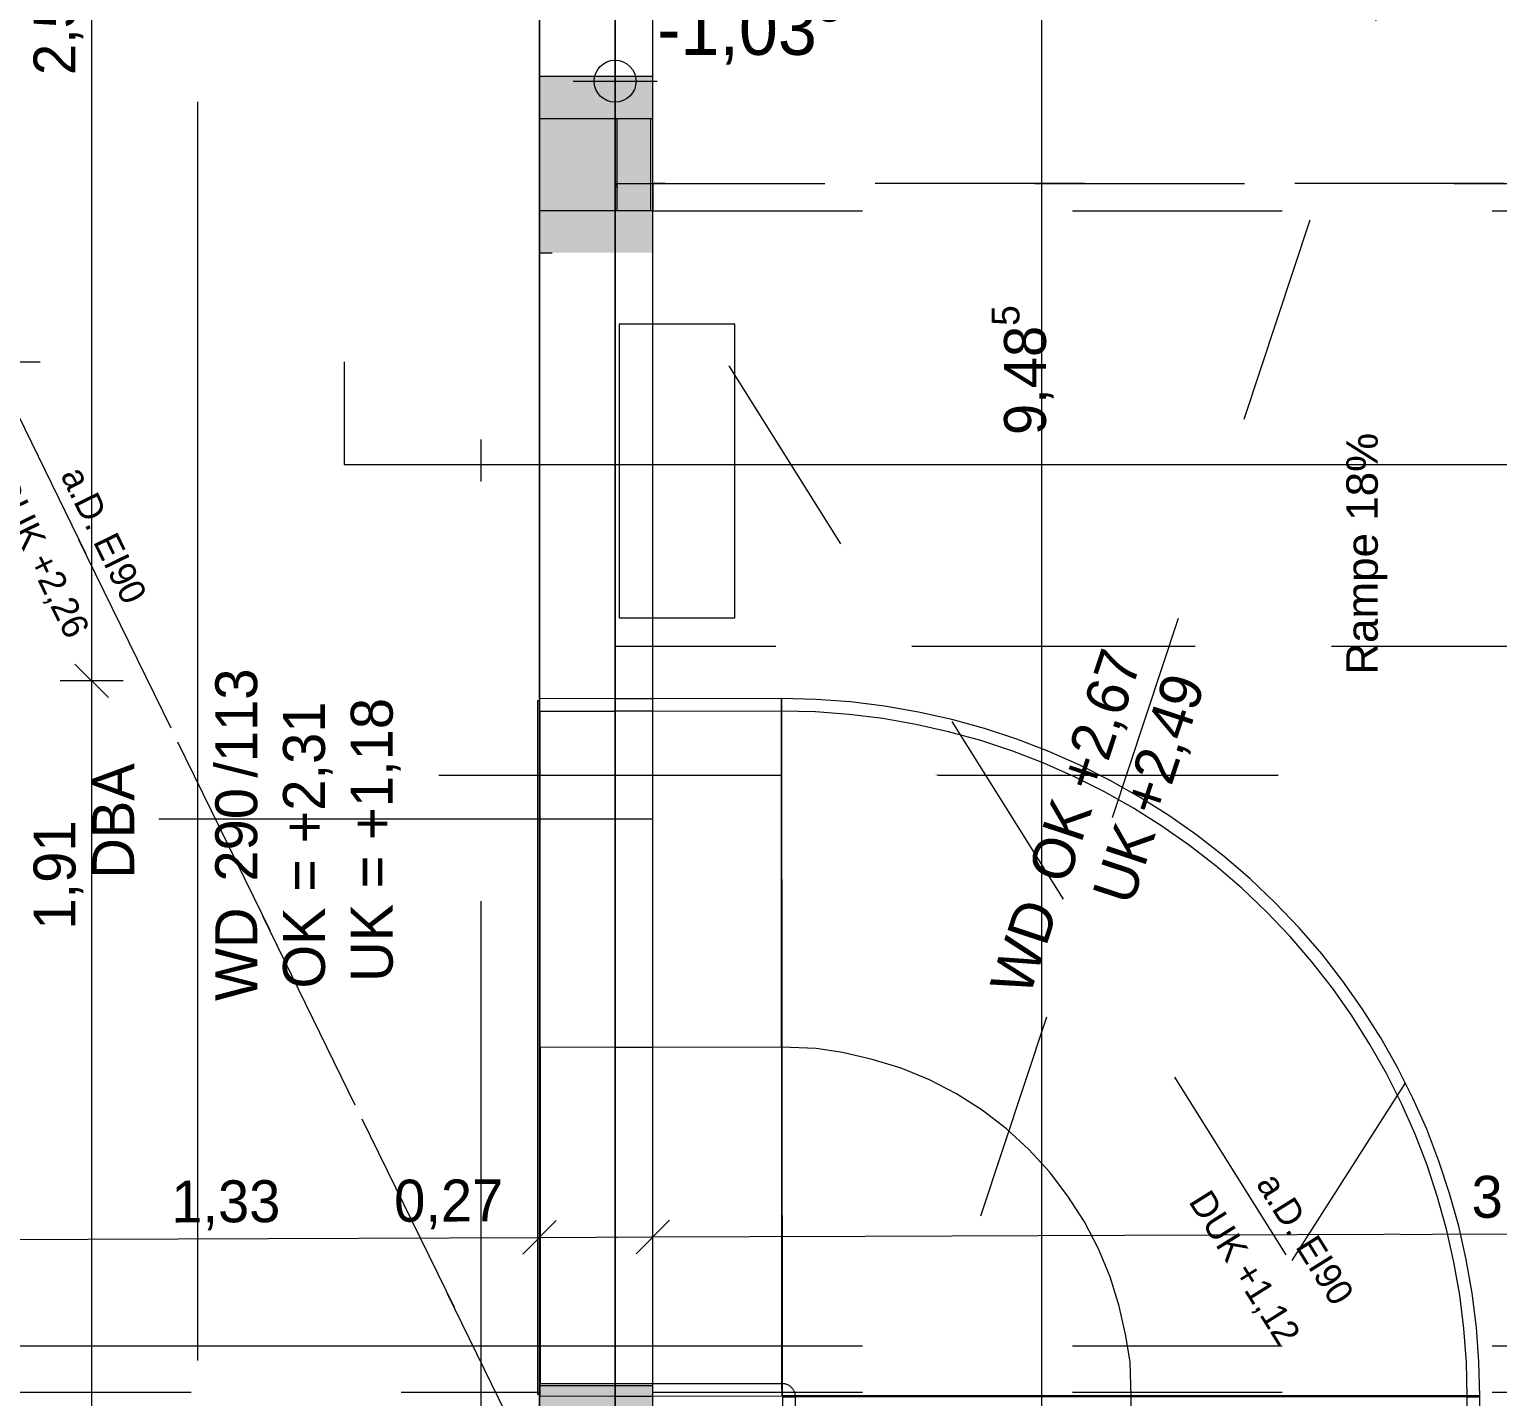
# Model space of a CAD drawing. Header units: metres. Extents: x -3.9 to 83, y -38 to 6.2.
# Drawn here: x 13.924 to 17.423, y -10.481 to -7.222 of the extents above; entities that cross this region are included whole.
import ezdxf

# ---------------------------------------------------------------- set-up
doc = ezdxf.new("R2010")
doc.units = ezdxf.units.M
doc.header["$MEASUREMENT"] = 0
for name, pattern in [('Achse', [0.004, 0.002, -0.001, 0, -0.001]), ('Schnittlinie', [0.006, 0.003, -0.0015, 0, -0.0015]), ('Untersicht', [0.001, 0.0005, -0.0005]), ('Untersicht 1_1', [0.075, 0.025, -0.05]), ('Wipeout_Contour', [1, 0, -1])]:
    doc.linetypes.add(name, pattern=pattern)
for name, color, linetype in [('0._EG PP_2_000 Achsraster', 7, 'Continuous'), ('0._EG PP_2_110 Wand Aussen', 7, 'Continuous'), ('0._EG PP_2_210 Decke', 7, 'Continuous'), ('0._EG PP_2_220 Bodenaufbau', 7, 'Continuous'), ('0._EG PP_2_230 Decke abgehaengt', 7, 'Continuous'), ('0._EG PP_2_240 Unterdämmung', 7, 'Continuous'), ('0._EG PP_2_420 Rampe', 7, 'Continuous'), ('0._EG PP_2_520 Fixeinbauten', 7, 'Continuous'), ('0._EG PP_2_611 Entwässerung', 7, 'Continuous'), ('0._EG PP_2_851 Marker Schnitt', 7, 'Continuous'), ('0._EG PP_2_915 Allgemein Beschriftung.x', 7, 'Continuous'), ('0._EG PP_2_950 Polierplan Bemaßung', 7, 'Continuous'), ('0._EG PP_2_970 Brandschutz', 7, 'Continuous')]:
    doc.layers.add(name, color=color, linetype=linetype)
doc.styles.add('ERSTELLTER_STIL_2', font='')
doc.styles.add('ERSTELLTER_STIL_6', font='arial.ttf')
doc.styles.get('ERSTELLTER_STIL_2').set_extended_font_data('Eurostile')

msp = doc.modelspace()

# ---------------------------------------------------------------- linework, layer by layer
at = {"layer": '0._EG PP_2_000 Achsraster', "color": 5, "linetype": 'Achse', "lineweight": 0, "ltscale": 1000}
msp.add_line((15, 3), (15, -36), dxfattribs=at)
at = {"layer": '0._EG PP_2_110 Wand Aussen', "color": 16, "linetype": 'Continuous', "lineweight": 13, "ltscale": 1000, "true_color": 0x7e0000, "flags": 128}
for points in [[(15.14, -6.385), (15.14, -7.435)], [(15.14, -7.655), (15.14, -10.555)]]:
    msp.add_lwpolyline(points, dxfattribs=at)
at = {"layer": '0._EG PP_2_110 Wand Aussen', "color": 7, "linetype": 'Continuous', "lineweight": 18, "ltscale": 1000, "flags": 128}
msp.add_lwpolyline([(15.14, -7.435), (15.14, -7.655)], dxfattribs=at)
at = {"layer": '0._EG PP_2_210 Decke', "color": 7, "linetype": 'Continuous', "lineweight": 13, "ltscale": 1000, "true_color": 0xf4f4f4, "flags": 128}
msp.add_lwpolyline([(0.1444, -3.915), (0.1845, -14.87), (15.32, -14.87), (15.32, -6.225), (10.905, -6.225), (10.905, -6.065), (8.925, -6.065), (8.925, -4.045), (8.745, -4.045), (8.745, -3.915), (5.625, -3.915), (0.8144, -3.915)], close=True, dxfattribs=at)
at = {"layer": '0._EG PP_2_220 Bodenaufbau', "color": 7, "linetype": 'Continuous', "lineweight": 13, "ltscale": 1000, "true_color": 0xf4f4f4, "flags": 128}
msp.add_lwpolyline([(6.835, -8.775), (8.54, -8.775), (8.54, -7.555), (8.34, -7.555), (8.34, -7.435), (12.805, -7.435), (12.805, -8.775), (13.56, -8.775), (13.56, -14.755), (15.14, -14.755), (15.14, -3.11), (13.385, -3.11), (13.385, -6.225), (10.905, -6.225), (10.905, -6.045), (8.975, -6.045), (8.975, -6.225), (6.835, -6.225)], close=True, dxfattribs=at)
at = {"layer": '0._EG PP_2_230 Decke abgehaengt', "color": 8, "linetype": 'Untersicht', "lineweight": 13, "ltscale": 1000}
msp.add_line((12.96, -6.225), (15.14, -10.685), dxfattribs=at)
at = {"layer": '0._EG PP_2_230 Decke abgehaengt', "color": 8, "linetype": 'Untersicht', "lineweight": 13, "ltscale": 1000, "flags": 128}
msp.add_lwpolyline([(12.96, -8.775), (13.81, -8.775), (13.81, -10.685), (15.14, -10.685), (15.14, -6.125), (13.635, -6.125), (13.635, -6.225), (12.96, -6.225)], close=True, dxfattribs=at)
at = {"layer": '0._EG PP_2_520 Fixeinbauten', "color": 7, "linetype": 'Continuous', "lineweight": 13, "ltscale": 1000, "flags": 128}
msp.add_lwpolyline([(15.14, -8.8228), (15.135, -8.8228), (15.135, -10.4748), (15.14, -10.4748)], close=True, dxfattribs=at)
at = {"layer": '0._EG PP_2_611 Entwässerung', "color": 171, "linetype": 'Untersicht', "lineweight": 13, "ltscale": 1000, "true_color": 0x6c6cff, "flags": 128}
for points in [[(13.81, -10.36), (15.14, -10.36)], [(15.14, -10.47), (15.14, -10.36)], [(13.81, -10.47), (15.14, -10.47)]]:
    msp.add_lwpolyline(points, dxfattribs=at)
at = {"layer": '0._EG PP_2_851 Marker Schnitt', "color": 7, "linetype": 'Schnittlinie', "lineweight": 13, "ltscale": 1000}
for p, q in [((14.325, 4.805), (14.325, -35.645)), ((-2.85, -8.015), (14.6743, -8.015)), ((14.6743, -8.015), (14.6743, -8.2598))]:
    msp.add_line(p, q, dxfattribs=at)
at = {"layer": '0._EG PP_2_950 Polierplan Bemaßung', "color": 8, "linetype": 'Untersicht', "lineweight": 13, "ltscale": 1000}
msp.add_line((15.14, -10.685), (12.96, -6.225), dxfattribs=at)
at = {"layer": '0._EG PP_2_950 Polierplan Bemaßung', "color": 6, "linetype": 'Continuous', "lineweight": 13, "ltscale": 1000, "true_color": 0xfb02fe}
for p, q in [((14.0725, -8.775), (14.0725, -6.225)), ((14.0325, -8.735), (14.1125, -8.815)), ((14.1475, -8.775), (13.9975, -8.775)), ((14.0725, -10.685), (14.0725, -8.775)), ((15.1403, -10.1763), (15.1397, -10.0263)), ((15.1798, -10.0612), (15.1001, -10.1415)), ((13.8098, -10.1062), (15.14, -10.1013))]:
    msp.add_line(p, q, dxfattribs=at)
at = {"layer": '0._EG PP_2_950 Polierplan Bemaßung', "color": 7, "linetype": 'Continuous', "lineweight": 13, "ltscale": 1000}
msp.add_line((15.14, -9.105), (14.2323, -9.105), dxfattribs=at)
at = {"layer": '0._EG PP_2_970 Brandschutz', "color": 8, "linetype": 'Untersicht 1_1', "lineweight": 13, "ltscale": 1000}
for p, q in [((15.1403, -8.8478), (15.1417, -10.4498)), ((15.719, -10.4803), (15.719, -12.5903)), ((16.55, -12.5903), (16.55, -10.4803)), ((17.381, -12.5903), (17.381, -10.4803))]:
    msp.add_line(p, q, dxfattribs=at)
at = {"layer": '0._EG PP_2_970 Brandschutz', "color": 8, "linetype": 'Untersicht 1_1', "lineweight": 13, "ltscale": 1000, "flags": 128}
msp.add_lwpolyline([(15.749, -12.5893), (15.719, -12.5893), (15.719, -12.5903), (17.381, -12.5903), (17.381, -12.5893), (17.351, -12.5893), (17.351, -10.4813), (17.381, -10.4813), (17.381, -10.4803), (15.719, -10.4803), (15.719, -10.4813), (15.749, -10.4813)], close=True, dxfattribs=at)

# ---------------------------------------------------------------- texts
at = {"layer": '0._EG PP_2_915 Allgemein Beschriftung.x', "color": 7, "linetype": 'Continuous', "lineweight": 13, "insert": (17.1603, -8.7604), "char_height": 0.075, "attachment_point": 7, "rotation": 90, "style": 'ERSTELLTER_STIL_6'}
msp.add_mtext('\\A1;{\\pql;\\fHelvetica|b0|i0|c0|p0;\\W1.000000;Rampe 18%}', dxfattribs=at)
at = {"layer": '0._EG PP_2_950 Polierplan Bemaßung', "color": 6, "linetype": 'Continuous', "lineweight": 13, "true_color": 0xfb02fe, "char_height": 0.1, "width": 0.306373, "attachment_point": 7, "style": 'ERSTELLTER_STIL_2'}
for s, insert, rotation in [('\\A1;{\\pql;\\fEurostile|b0|i0|c0|p0;\\W1.000000;2,55}', (14.0525, -7.3314), 90), ('\\A1;{\\pql;\\fEurostile|b0|i0|c0|p0;\\W1.000000;1,91}', (14.0525, -9.3679), 90), ('\\A1;{\\pql;\\fEurostile|b0|i0|c0|p0;\\W1.000000;1,33}', (14.2622, -10.0845), 0.2101), ('\\A1;{\\pql;\\fEurostile|b0|i0|c0|p0;\\W1.000000;0,27}', (14.7936, -10.0826), 0.2101)]:
    msp.add_mtext(s, dxfattribs=dict(at, insert=insert, rotation=rotation))
at = {"layer": '0._EG PP_2_950 Polierplan Bemaßung', "color": 6, "linetype": 'Continuous', "lineweight": 13, "true_color": 0xfb02fe, "insert": (16.3761, -8.1892), "char_height": 0.1, "attachment_point": 7, "rotation": 90, "style": 'ERSTELLTER_STIL_2'}
msp.add_mtext('\\A1;{\\pql;\\fEurostile|b0|i0|c0|p0;\\W1.000000;9,48\\fEurostile|b0|i0|c0|p0;\\W1.000000;\\A1{\\H.66x;\\S5^  ;}}', dxfattribs=at)
at = {"layer": '0._EG PP_2_950 Polierplan Bemaßung', "color": 7, "linetype": 'Continuous', "lineweight": 13, "style": 'ERSTELLTER_STIL_2'}
for s, insert, char_height, attachment_point, rotation, line_spacing_factor in [('\\A1;{\\pql;\\fEurostile|b0|i0|c0|p0;\\W1.000000;\\fEurostile|b0|i0|c0|p0;\\W1.000000;\\fEurostile|b0|i0|c0|p0;\\W1.000000;\\fEurostile|b0|i0|c0|p0;\\W1.000000;\\A1{\\H.66x;\\S^  ;}\\fEurostile|b0|i0|c0|p0;\\W1.000000;\\fEurostile|b0|i0|c0|p0;\\W1.000000;\\P\\pql;\\fEurostile|b0|i0|c0|p0;\\W1.000000;DUK \\fEurostile|b0|i0|c0|p0;\\W1.000000;+\\fEurostile|b0|i0|c0|p0;\\W1.000000;2,26\\fEurostile|b0|i0|c0|p0;\\W1.000000;\\A1{\\H.66x;\\S^  ;}\\fEurostile|b0|i0|c0|p0;\\W1.000000;\\fEurostile|b0|i0|c0|p0;\\W1.000000;}', (13.9467, -8.2542), 0.0625, 4, 296.0489, 1.264547), ('\\A1;{\\pqc;\\fEurostile|b0|i0|c0|p0;\\W1.000000;WD\\fEurostile|b0|i0|c0|p0;\\W1.000000;\\A1{\\H.66x;\\S^  ;}\\fEurostile|b0|i0|c0|p0;\\W1.000000; 290\\fEurostile|b0|i0|c0|p0;\\W1.000000;\\A1{\\H.66x;\\S^  ;}\\fEurostile|b0|i0|c0|p0;\\W1.000000;/113\\fEurostile|b0|i0|c0|p0;\\W1.000000;\\A1{\\H.66x;\\S^  ;}\\fEurostile|b0|i0|c0|p0;\\W1.000000;\\fEurostile|b0|i0|c0|p0;\\W1.000000;\\A1{\\H.66x;\\S^  ;}\\fEurostile|b0|i0|c0|p0;\\W1.000000;\\A1{\\H.66x;\\S^  ;}\\P\\pqc;\\fEurostile|b0|i0|c0|p0;\\W1.000000;OK = +2,31\\fEurostile|b0|i0|c0|p0;\\W1.000000;\\A1{\\H.66x;\\S^  ;}\\fEurostile|b0|i0|c0|p0;\\W1.000000;\\fEurostile|b0|i0|c0|p0;\\W1.000000;\\A1{\\H.66x;\\S^  ;}\\fEurostile|b0|i0|c0|p0;\\W1.000000;\\fEurostile|b0|i0|c0|p0;\\W1.000000;\\A1{\\H.66x;\\S^  ;}\\fEurostile|b0|i0|c0|p0;\\W1.000000;\\fEurostile|b0|i0|c0|p0;\\W1.000000;\\A1{\\H.66x;\\S^  ;}\\fEurostile|b0|i0|c0|p0;\\W1.000000;\\A1{\\H.66x;\\S^  ;}\\P\\pqc;\\fEurostile|b0|i0|c0|p0;\\W1.000000;UK = +1,18\\fEurostile|b0|i0|c0|p0;\\W1.000000;\\A1{\\H.66x;\\S^  ;}\\fEurostile|b0|i0|c0|p0;\\W1.000000;\\fEurostile|b0|i0|c0|p0;\\W1.000000;\\A1{\\H.66x;\\S^  ;}\\fEurostile|b0|i0|c0|p0;\\W1.000000;\\fEurostile|b0|i0|c0|p0;\\W1.000000;\\A1{\\H.66x;\\S^  ;}\\fEurostile|b0|i0|c0|p0;\\W1.000000;\\fEurostile|b0|i0|c0|p0;\\W1.000000;\\A1{\\H.66x;\\S^  ;}}', (14.5931, -9.105), 0.1, 5, 90, 0.968384)]:
    msp.add_mtext(s, dxfattribs=dict(at, insert=insert, char_height=char_height, attachment_point=attachment_point, rotation=rotation, line_spacing_factor=line_spacing_factor))
for s, insert, char_height, attachment_point, rotation in [('\\A1;{\\pql;\\fEurostile|b0|i0|c0|p0;\\W1.000000;a.D. EI90}', (13.9966, -8.285), 0.0625, 7, 296.0489), ('\\A1;{\\pql;\\pt0;\\fEurostile|b0|i0|c0|p0;\\W1.000000;DBA\\fEurostile|b0|i0|c0|p0;\\W1.000000;\\A1{\\H.66x;\\S^  ;}\\fEurostile|b0|i0|c0|p0;\\W1.000000;\\fEurostile|b0|i0|c0|p0;\\W1.000000;\\A1{\\H.66x;\\S^  ;}}', (14.1385, -9.2465), 0.1, 4, 90)]:
    msp.add_mtext(s, dxfattribs=dict(at, insert=insert, char_height=char_height, attachment_point=attachment_point, rotation=rotation))

# ---------------------------------------------------------------- wipeouts: each hides what was drawn before it
at = {"color": 254, "linetype": 'Wipeout_Contour', "lineweight": 0, "ltscale": 71.587741}
msp.add_wipeout([(15.41, -12.685), (15.41, -3.11), (15.405, -3.11), (15.405, -12.685)], dxfattribs=at).dxf.layer = '0._EG PP_2_110 Wand Aussen'

# ---------------------------------------------------------------- next in the draw order: texts
at = {"layer": '0._EG PP_2_950 Polierplan Bemaßung', "color": 7, "linetype": 'Continuous', "lineweight": 13, "insert": (15.42, -7.3197), "char_height": 0.125, "attachment_point": 7, "style": 'ERSTELLTER_STIL_2'}
msp.add_mtext('\\A1;{\\pql;\\fEurostile|b0|i0|c0|p0;\\W1.000000;-1,03\\fEurostile|b0|i0|c0|p0;\\W1.000000;\\A1{\\H.66x;\\S5^  ;}}', dxfattribs=at)

# ---------------------------------------------------------------- next in the draw order: wipeouts: each hides what was drawn before it
at = {"color": 254, "linetype": 'Wipeout_Contour', "lineweight": 0, "ltscale": 71.291661}
msp.add_wipeout([(15.32, -3.11), (15.32, -12.685), (15.325, -12.685), (15.325, -3.11)], dxfattribs=at).dxf.layer = '0._EG PP_2_110 Wand Aussen'

# ---------------------------------------------------------------- next in the draw order: wipeouts: each hides what was drawn before it
at = {"color": 254, "linetype": 'Wipeout_Contour', "lineweight": 0, "ltscale": 71.441081}
msp.add_wipeout([(15.405, -12.685), (15.405, -3.11), (15.325, -3.11), (15.325, -12.685)], dxfattribs=at).dxf.layer = '0._EG PP_2_110 Wand Aussen'

# ---------------------------------------------------------------- next in the draw order: hatches: boundary and pattern name
at = {"layer": '0._EG PP_2_110 Wand Aussen', "linetype": 'Continuous', "lineweight": 13, "true_color": 0x3f7f02}
msp.add_hatch(color=76, dxfattribs=at).paths.add_polyline_path([(15.14, -7.655), (15.32, -7.655), (15.32, -7.435), (15.14, -7.435)])
at = {"layer": '0._EG PP_2_110 Wand Aussen', "linetype": 'Continuous', "lineweight": 0, "true_color": 0x373737}
msp.add_hatch(color=250, dxfattribs=at).paths.add_polyline_path([(15.325, -7.435), (15.32, -7.435), (15.32, -7.655), (15.325, -7.655)])
at = {"layer": '0._EG PP_2_110 Wand Aussen', "linetype": 'Continuous', "lineweight": 13, "true_color": 0xff6400}
msp.add_hatch(color=30, dxfattribs=at).paths.add_polyline_path([(15.325, -7.655), (15.405, -7.655), (15.405, -7.435), (15.325, -7.435)])
at = {"layer": '0._EG PP_2_240 Unterdämmung', "linetype": 'Continuous', "lineweight": 13, "true_color": 0xff6400}
for points in [[(15.41, -7.435), (15.41, -7.335), (15.14, -7.335), (15.14, -7.435)], [(15.41, -7.755), (15.41, -7.655), (15.14, -7.655), (15.14, -7.755)], [(15.41, -10.555), (15.41, -10.455), (15.14, -10.455), (15.14, -10.555)]]:
    msp.add_hatch(color=30, dxfattribs=at).paths.add_polyline_path(points)

# ---------------------------------------------------------------- next in the draw order: linework, layer by layer
at = {"layer": '0._EG PP_2_000 Achsraster', "color": 5, "linetype": 'Achse', "lineweight": 0, "ltscale": 1000}
msp.add_line((-1.5, -9), (21, -9), dxfattribs=at)
at = {"layer": '0._EG PP_2_110 Wand Aussen', "color": 7, "linetype": 'Continuous', "lineweight": 18, "ltscale": 1000}
msp.add_line((15.32, -7.655), (15.32, -7.435), dxfattribs=at)
at = {"layer": '0._EG PP_2_110 Wand Aussen', "color": 7, "linetype": 'Continuous', "lineweight": 13, "ltscale": 1000}
for p, q in [((15.325, -7.655), (15.325, -7.435)), ((15.405, -7.655), (15.405, -7.435))]:
    msp.add_line(p, q, dxfattribs=at)
at = {"layer": '0._EG PP_2_110 Wand Aussen', "color": 7, "linetype": 'Continuous', "lineweight": 18, "ltscale": 1000, "flags": 128}
for points in [[(15.32, -4.505), (15.32, -10.795)], [(15.41, -10.795), (15.41, -4.505)], [(15.14, -7.435), (15.32, -7.435)], [(15.32, -7.655), (15.14, -7.655)]]:
    msp.add_lwpolyline(points, dxfattribs=at)
at = {"layer": '0._EG PP_2_110 Wand Aussen', "color": 16, "linetype": 'Continuous', "lineweight": 13, "ltscale": 1000, "true_color": 0x7e0000, "flags": 128}
for points in [[(15.41, -7.435), (15.41, -6.385)], [(15.41, -10.555), (15.41, -7.655)]]:
    msp.add_lwpolyline(points, dxfattribs=at)
at = {"layer": '0._EG PP_2_110 Wand Aussen', "color": 7, "linetype": 'Continuous', "lineweight": 13, "ltscale": 1000, "flags": 128}
for points in [[(15.32, -7.435), (15.325, -7.435)], [(15.325, -7.435), (15.405, -7.435)], [(15.405, -7.435), (15.41, -7.435)], [(15.41, -7.655), (15.41, -7.435)], [(15.325, -7.655), (15.32, -7.655)], [(15.405, -7.655), (15.325, -7.655)], [(15.41, -7.655), (15.405, -7.655)]]:
    msp.add_lwpolyline(points, dxfattribs=at)
at = {"layer": '0._EG PP_2_230 Decke abgehaengt', "color": 8, "linetype": 'Untersicht', "lineweight": 13, "ltscale": 1000, "flags": 128}
for points in [[(15.32, -8.693), (15.32, -7.59)], [(15.32, -7.59), (18.531, -7.59)], [(18.4397, -7.59), (15.41, -7.59)], [(15.41, -7.59), (15.41, -7.655)], [(15.41, -7.655), (18.4395, -7.655)], [(18.5273, -8.693), (15.32, -8.693)]]:
    msp.add_lwpolyline(points, dxfattribs=at)
msp.add_lwpolyline([(15.32, -8.693), (15.32, -12.685), (18.5127, -12.685), (18.526, -8.693)], close=True, dxfattribs=at)
msp.add_lwpolyline([(15.32, -8.693), (15.32, -12.685), (18.5127, -12.685), (18.526, -8.693)], close=True, dxfattribs=at)
at = {"layer": '0._EG PP_2_240 Unterdämmung', "color": 30, "linetype": 'Untersicht', "lineweight": 13, "ltscale": 1000, "true_color": 0xff6400, "flags": 128}
for points in [[(15.32, -2.93), (15.32, -12.685), (18.5127, -12.685), (18.5453, -2.93)], [(15.41, -7.435), (15.41, -7.335), (15.14, -7.335), (15.14, -7.435)], [(15.41, -7.755), (15.41, -7.655), (15.14, -7.655), (15.14, -7.755)], [(15.41, -10.455), (15.41, -7.755), (15.14, -7.755), (15.14, -10.455)], [(15.41, -10.555), (15.41, -10.455), (15.14, -10.455), (15.14, -10.555)]]:
    msp.add_lwpolyline(points, close=True, dxfattribs=at)
at = {"layer": '0._EG PP_2_420 Rampe', "color": 7, "linetype": 'Continuous', "lineweight": 13, "ltscale": 1000, "flags": 128}
msp.add_lwpolyline([(15.1396, -18.215), (15.32, -17.3819), (15.32, -6.2773)], dxfattribs=at)
at = {"layer": '0._EG PP_2_520 Fixeinbauten', "color": 5, "linetype": 'Continuous', "lineweight": 13, "ltscale": 1000, "flags": 128}
msp.add_lwpolyline([(15.605, -7.925), (15.33, -7.925), (15.33, -8.625), (15.605, -8.625)], close=True, dxfattribs=at)
at = {"layer": '0._EG PP_2_520 Fixeinbauten', "color": 7, "linetype": 'Continuous', "lineweight": 13, "ltscale": 1000, "flags": 128}
msp.add_lwpolyline([(15.14, -8.8478), (15.14, -10.4498), (15.32, -10.4498), (15.32, -8.8478)], close=True, dxfattribs=at)
at = {"layer": '0._EG PP_2_611 Entwässerung', "color": 171, "linetype": 'Untersicht', "lineweight": 13, "ltscale": 1000, "true_color": 0x6c6cff, "flags": 128}
msp.add_lwpolyline([(15.41, -10.47), (15.41, -10.36)], dxfattribs=at)
at = {"layer": '0._EG PP_2_851 Marker Schnitt', "color": 7, "linetype": 'Schnittlinie', "lineweight": 13, "ltscale": 1000}
msp.add_line((14.6743, -8.2598), (19.85, -8.2598), dxfattribs=at)
at = {"layer": '0._EG PP_2_950 Polierplan Bemaßung', "color": 7, "linetype": 'Continuous', "lineweight": 13, "ltscale": 1000}
for p, q in [((15.32, -7.446), (15.32, -7.246)), ((15.22, -7.346), (15.42, -7.346)), ((15.41, -9.105), (15.14, -9.105))]:
    msp.add_line(p, q, dxfattribs=at)
at = {"layer": '0._EG PP_2_950 Polierplan Bemaßung', "color": 6, "linetype": 'Continuous', "lineweight": 13, "ltscale": 1000, "true_color": 0xfb02fe}
for p, q in [((15.4103, -10.1753), (15.4098, -10.0253)), ((15.4499, -10.0602), (15.3702, -10.1405)), ((15.14, -10.1013), (15.41, -10.1003))]:
    msp.add_line(p, q, dxfattribs=at)
at = {"layer": '0._EG PP_2_950 Polierplan Bemaßung', "color": 7, "linetype": 'Continuous', "lineweight": 13, "ltscale": 1000}
msp.add_circle((15.32, -7.346), 0.05, dxfattribs=at)

# ---------------------------------------------------------------- next in the draw order: wipeouts: each hides what was drawn before it
at = {"color": 254, "linetype": 'Wipeout_Contour', "lineweight": 0, "ltscale": 193.596512}
msp.add_wipeout([(17.351, -10.4803), (17.351, -10.4803), (16.8722, -9.3251), (15.7166, -8.8473), (15.7166, -8.8473), (15.7179, -10.4493), (15.7179, -10.4493), (15.7399, -10.4584), (15.749, -10.4803), (15.749, -10.4803)], dxfattribs=at).dxf.layer = '0._EG PP_2_970 Brandschutz'

# ---------------------------------------------------------------- next in the draw order: linework, layer by layer
at = {"layer": '0._EG PP_2_970 Brandschutz', "color": 8, "linetype": 'Untersicht 1_1', "lineweight": 13, "ltscale": 1000, "flags": 128}
msp.add_lwpolyline([(17.351, -10.4803, 0.414456), (15.7166, -8.8473), (15.7179, -10.4493, -0.414456), (15.749, -10.4803)], format="xyb", close=True, dxfattribs=at)

# ---------------------------------------------------------------- next in the draw order: texts
at = {"layer": '0._EG PP_2_950 Polierplan Bemaßung', "color": 30, "linetype": 'Continuous', "lineweight": 13, "true_color": 0xff6400, "insert": (16.4407, -9.2773), "char_height": 0.1, "attachment_point": 4, "rotation": 71.7048, "line_spacing_factor": 0.968161, "style": 'ERSTELLTER_STIL_2'}
msp.add_mtext('\\A1;{\\pql;\\fEurostile|b0|i0|c0|p0;\\W1.000000;OK \\fEurostile|b0|i0|c0|p0;\\W1.000000;+\\fEurostile|b0|i0|c0|p0;\\W1.000000;2,67\\fEurostile|b0|i0|c0|p0;\\W1.000000;\\A1{\\H.66x;\\S^  ;}\\fEurostile|b0|i0|c0|p0;\\W1.000000;\\fEurostile|b0|i0|c0|p0;\\W1.000000;\\P\\pql;\\fEurostile|b0|i0|c0|p0;\\W1.000000;UK \\fEurostile|b0|i0|c0|p0;\\W1.000000;+\\fEurostile|b0|i0|c0|p0;\\W1.000000;2,49\\fEurostile|b0|i0|c0|p0;\\W1.000000;\\A1{\\H.66x;\\S^  ;}\\fEurostile|b0|i0|c0|p0;\\W1.000000;\\fEurostile|b0|i0|c0|p0;\\W1.000000;}', dxfattribs=at)
at = {"layer": '0._EG PP_2_950 Polierplan Bemaßung', "color": 30, "linetype": 'Continuous', "lineweight": 13, "true_color": 0xff6400, "insert": (16.3664, -9.5501), "char_height": 0.1, "attachment_point": 4, "rotation": 71.7048, "style": 'ERSTELLTER_STIL_2'}
msp.add_mtext('\\A1;{\\pql;\\fEurostile|b0|i0|c0|p0;\\W1.000000;\\fEurostile|b0|i0|c0|p0;\\W1.000000;\\fEurostile|b0|i0|c0|p0;\\W1.000000;WD\\fEurostile|b0|i0|c0|p0;\\W1.000000;\\A1{\\H.66x;\\S^  ;}\\fEurostile|b0|i0|c0|p0;\\W1.000000;\\fEurostile|b0|i0|c0|p0;\\W1.000000;\\P\\pql;\\fEurostile|b0|i0|c0|p0;\\W1.000000;\\fEurostile|b0|i0|c0|p0;\\W1.000000;\\fEurostile|b0|i0|c0|p0;\\W1.000000;\\fEurostile|b0|i0|c0|p0;\\W1.000000;\\A1{\\H.66x;\\S^  ;}\\fEurostile|b0|i0|c0|p0;\\W1.000000;\\fEurostile|b0|i0|c0|p0;\\W1.000000;}', dxfattribs=at)
at = {"layer": '0._EG PP_2_950 Polierplan Bemaßung', "color": 7, "linetype": 'Continuous', "lineweight": 13, "insert": (16.8455, -9.974), "char_height": 0.0625, "attachment_point": 7, "rotation": 302.0732, "style": 'ERSTELLTER_STIL_2'}
msp.add_mtext('\\A1;{\\pql;\\fEurostile|b0|i0|c0|p0;\\W1.000000;a.D. EI90}', dxfattribs=at)
at = {"layer": '0._EG PP_2_950 Polierplan Bemaßung', "color": 6, "linetype": 'Continuous', "lineweight": 13, "true_color": 0xfb02fe, "insert": (17.3615, -10.0732), "char_height": 0.1, "width": 0.306373, "attachment_point": 7, "rotation": 0.2101, "style": 'ERSTELLTER_STIL_2'}
msp.add_mtext('\\A1;{\\pql;\\fEurostile|b0|i0|c0|p0;\\W1.000000;3,11}', dxfattribs=at)
at = {"layer": '0._EG PP_2_950 Polierplan Bemaßung', "color": 7, "linetype": 'Continuous', "lineweight": 13, "insert": (16.7926, -9.9486), "char_height": 0.0625, "attachment_point": 4, "rotation": 302.0732, "line_spacing_factor": 1.264547, "style": 'ERSTELLTER_STIL_2'}
msp.add_mtext('\\A1;{\\pql;\\fEurostile|b0|i0|c0|p0;\\W1.000000;\\fEurostile|b0|i0|c0|p0;\\W1.000000;\\fEurostile|b0|i0|c0|p0;\\W1.000000;\\fEurostile|b0|i0|c0|p0;\\W1.000000;\\A1{\\H.66x;\\S^  ;}\\fEurostile|b0|i0|c0|p0;\\W1.000000;\\fEurostile|b0|i0|c0|p0;\\W1.000000;\\P\\pql;\\fEurostile|b0|i0|c0|p0;\\W1.000000;DUK \\fEurostile|b0|i0|c0|p0;\\W1.000000;+\\fEurostile|b0|i0|c0|p0;\\W1.000000;1,12\\fEurostile|b0|i0|c0|p0;\\W1.000000;\\A1{\\H.66x;\\S^  ;}\\fEurostile|b0|i0|c0|p0;\\W1.000000;\\fEurostile|b0|i0|c0|p0;\\W1.000000;}', dxfattribs=at)

# ---------------------------------------------------------------- next in the draw order: wipeouts: each hides what was drawn before it
at = {"color": 254, "linetype": 'Wipeout_Contour', "lineweight": 0, "ltscale": 78.439995}
msp.add_wipeout([(17.381, -10.4803), (17.381, -10.4793), (15.719, -10.4793), (15.719, -10.4803)], dxfattribs=at).dxf.layer = '0._EG PP_2_970 Brandschutz'

# ---------------------------------------------------------------- next in the draw order: linework, layer by layer
at = {"layer": '0._EG PP_2_950 Polierplan Bemaßung', "color": 6, "linetype": 'Continuous', "lineweight": 13, "ltscale": 1000, "true_color": 0xfb02fe}
msp.add_line((16.3372, -12.595), (16.3372, -3.11), dxfattribs=at)
at = {"layer": '0._EG PP_2_970 Brandschutz', "color": 8, "linetype": 'Untersicht 1_1', "lineweight": 13, "ltscale": 1000, "flags": 128}
msp.add_lwpolyline([(17.381, -10.4803), (17.381, -10.4793), (15.719, -10.4793), (15.719, -10.4803)], close=True, dxfattribs=at)

# ---------------------------------------------------------------- next in the draw order: wipeouts: each hides what was drawn before it
at = {"color": 254, "linetype": 'Wipeout_Contour', "lineweight": 0, "ltscale": 73.879981}
msp.add_wipeout([(15.718, -10.4793), (15.719, -10.4793), (15.7176, -8.8173), (15.7166, -8.8173)], dxfattribs=at).dxf.layer = '0._EG PP_2_970 Brandschutz'

# ---------------------------------------------------------------- next in the draw order: linework, layer by layer
at = {"layer": '0._EG PP_2_230 Decke abgehaengt', "color": 8, "linetype": 'Untersicht', "lineweight": 13, "ltscale": 1000}
msp.add_line((15.32, -12.685), (18.5305, -7.655), dxfattribs=at)
at = {"layer": '0._EG PP_2_611 Entwässerung', "color": 14, "linetype": 'Achse', "lineweight": 13, "ltscale": 1000, "true_color": 0xa80000}
msp.add_line((13.76, -10.36), (18.485, -10.36), dxfattribs=at)
at = {"layer": '0._EG PP_2_611 Entwässerung', "color": 171, "linetype": 'Untersicht', "lineweight": 13, "ltscale": 1000, "true_color": 0x6c6cff, "flags": 128}
for points in [[(15.41, -10.36), (18.4305, -10.36)], [(15.41, -10.47), (18.375, -10.47)]]:
    msp.add_lwpolyline(points, dxfattribs=at)
at = {"layer": '0._EG PP_2_950 Polierplan Bemaßung', "color": 30, "linetype": 'Untersicht', "lineweight": 13, "ltscale": 1000, "true_color": 0xff6400}
msp.add_line((18.5453, -2.93), (15.32, -12.685), dxfattribs=at)
at = {"layer": '0._EG PP_2_950 Polierplan Bemaßung', "color": 8, "linetype": 'Untersicht', "lineweight": 13, "ltscale": 1000}
msp.add_line((18.5127, -12.685), (15.32, -7.59), dxfattribs=at)
at = {"layer": '0._EG PP_2_950 Polierplan Bemaßung', "color": 6, "linetype": 'Continuous', "lineweight": 13, "ltscale": 1000, "true_color": 0xfb02fe}
msp.add_line((15.41, -10.1003), (18.5212, -10.0889), dxfattribs=at)
at = {"layer": '0._EG PP_2_970 Brandschutz', "color": 8, "linetype": 'Untersicht 1_1', "lineweight": 13, "ltscale": 1000}
for p, q in [((15.7166, -8.8173), (15.1393, -8.8178)), ((15.7166, -8.8173), (15.718, -10.4793)), ((15.7156, -8.8473), (15.7169, -10.4493)), ((15.7173, -9.6483), (15.14, -9.6488)), ((15.1407, -10.4798), (15.718, -10.4793)), ((15.719, -10.4803), (17.381, -10.4803))]:
    msp.add_line(p, q, dxfattribs=at)
at = {"layer": '0._EG PP_2_970 Brandschutz', "color": 8, "linetype": 'Untersicht 1_1', "lineweight": 13, "ltscale": 1000, "flags": 128}
for points in [[(15.7169, -10.4493), (15.717, -10.4793), (15.718, -10.4793), (15.7166, -8.8173), (15.7156, -8.8173), (15.7156, -8.8473), (15.1403, -8.8478), (15.1403, -8.8178), (15.1393, -8.8178), (15.1407, -10.4798), (15.1417, -10.4798), (15.1417, -10.4498)], [(15.718, -10.4793), (15.719, -10.4793), (15.7176, -8.8173), (15.7166, -8.8173)]]:
    msp.add_lwpolyline(points, close=True, dxfattribs=at)
msp.add_lwpolyline([(16.55, -10.4803), (16.5472, -10.3986), (16.5373, -10.3358), (16.5211, -10.265), (16.4997, -10.1956), (16.4719, -10.1285), (16.4384, -10.0641), (16.3993, -10.0029), (16.3551, -9.9453), (16.306, -9.8918), (16.2525, -9.8427), (16.1948, -9.7985), (16.1336, -9.7596), (16.0691, -9.7261), (16.002, -9.6983), (15.9327, -9.677), (15.8618, -9.6609), (15.7989, -9.651), (15.7173, -9.6483)], dxfattribs=at)
at = {"layer": '0._EG PP_2_970 Brandschutz', "color": 8, "linetype": 'Untersicht 1_1', "lineweight": 13, "ltscale": 1000}
for radius in [1.663, 0.001]:
    msp.add_arc((15.718, -10.4803), radius, 0, 90.0474, dxfattribs=at)

doc.saveas('drawing.dxf')
